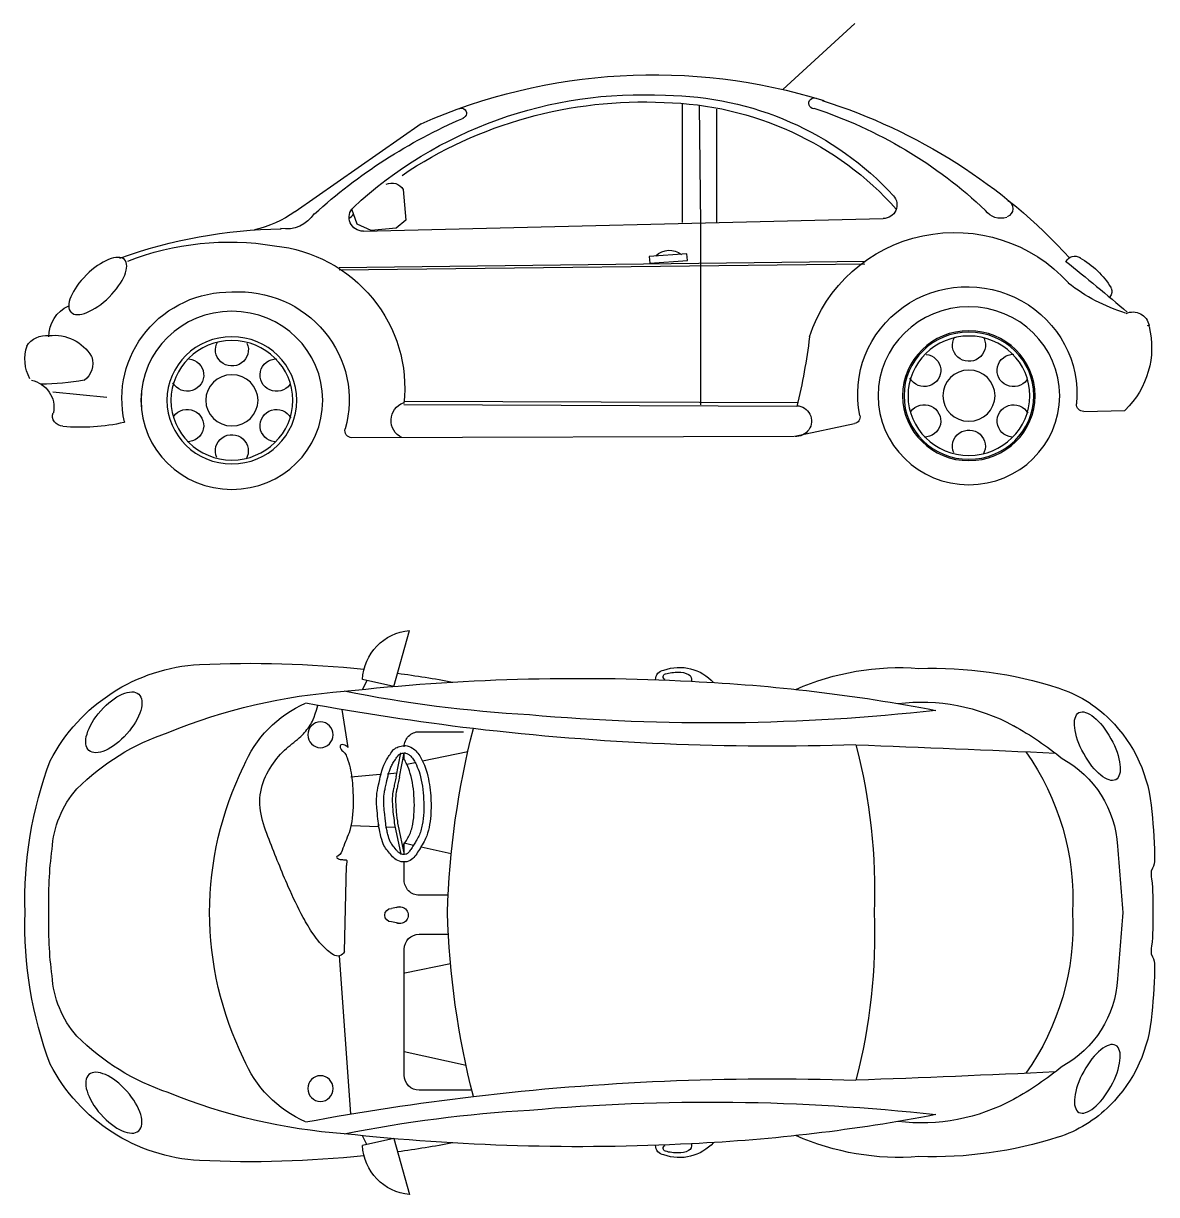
# Model space of a CAD drawing. Header units: millimetres. Extents: x 1343 to 64046, y 44602 to 77982.
# Drawn here: x 42824 to 46934, y 52396 to 56643 of the extents above; entities that cross this region are included whole.
import ezdxf

# ---------------------------------------------------------------- set-up
doc = ezdxf.new("R2010")
doc.units = ezdxf.units.MM
doc.set_wipeout_variables(frame=1)

# ---------------------------------------------------------------- blocks, each defined once
blk = doc.blocks.new('A$C3B6617EF')
blk.add_wipeout([(2790.5, 191.9), (3009, 238.4), (3024.8, 249.1), (3028.5, 267.8), (3020.5, 345.5), (3026.8, 414.2), (3041.4, 469.9), (3047.9, 487.5), (3082, 553.6), (3130.7, 614.6), (3164.4, 645.4), (3213.1, 679.2), (3266.8, 705.7), (3322.7, 723.7), (3396.6, 735), (3457.3, 733.1), (3526.5, 720.3), (3592.4, 695.6), (3680.8, 637.9), (3734.1, 581.9), (3761.3, 542.1), (3787.1, 490.3), (3799.1, 456.7), (3810.6, 407.5), (3813.6, 384.5), (3815.4, 359.8), (3815.3, 328.2), (3813.9, 308), (3814.8, 301.5), (3820.9, 290.8), (3834.4, 283.5), (3852.9, 283.3), (3888.8, 284.2), (3969.6, 286.2), (3989, 286.7), (4028.4, 331.7), (4050.2, 367.4), (4055.4, 377.7), (4066, 402.5), (4074.4, 427.8), (4084.6, 480), (4086.5, 514.5), (4085.3, 542.8), (4077.1, 591.2), (4077.1, 595), (4073, 608.6), (4067.9, 617.5), (4058.6, 628.1), (4045.8, 636.9), (4031.5, 642), (4018.3, 643.5), (3998.2, 642.6), (3933.8, 697.2), (3938.3, 702.6), (3940.6, 706.7), (3942.1, 710.9), (3942.6, 713.6), (3942.9, 717.3), (3942.5, 721.6), (3939.6, 729.9), (3939.6, 731.3), (3926, 751.7), (3909.2, 772.8), (3904.5, 778.1), (3893.1, 789.8), (3878.8, 803.1), (3868.8, 811.5), (3827, 840.8), (3820.9, 843.7), (3814.9, 845.3), (3808.6, 845.8), (3801.8, 845.2), (3795.4, 843.3), (3788.9, 840), (3723.4, 908.2), (3699.3, 931.7), (3675.4, 954.4), (3654, 974), (3627.8, 997.3), (3585.4, 1033.3), (3564.9, 1047.8), (3378.5, 1183.6), (3167.1, 1301.1), (3042.8, 1356), (2891.5, 1410.3), (2785.2, 1441.5), (2748.3, 1450.3), (2645, 1471.3), (2599.5, 1478.9), (2425.1, 1498.4), (2300.9, 1503.3), (2190.6, 1501.6), (2009.9, 1486), (1920.3, 1472.3), (1794.2, 1446.3), (1711.4, 1424.7), (1636.8, 1402.1), (1572, 1379.6), (1437.6, 1326.2), (1240.6, 1188.8), (1076.6, 1074.4), (994.8, 1017.3), (953.2, 989.6), (908.8, 966.8), (832.3, 940.9), (799.1, 938.6), (727.7, 931), (641.7, 918), (539.5, 896.9), (376.5, 849.9), (348.3, 840.1), (338.9, 841.3), (322.5, 839.6), (302.6, 833.3), (281, 822.7), (246.9, 799.2), (224, 778.9), (200.8, 753.5), (184.5, 731.6), (168.4, 702.7), (161.6, 683.8), (159, 665.4), (138.9, 654.2), (113.1, 630.3), (95.1, 599.4), (88.9, 578.7), (86.5, 557.8), (68.8, 558), (41.2, 550.4), (22.3, 537.9), (8.1, 520.6), (0, 472.3), (1.5, 451.3), (5.2, 433.3), (11.3, 415.6), (18, 401.5), (23.7, 395.9), (59.1, 381.3), (74.6, 369), (87.9, 353.4), (98, 334.8), (104.1, 313.5), (105.6, 296.6), (103.9, 278.2), (102.5, 278), (100.3, 265.8), (102.1, 254.6), (110.9, 240.4), (122, 233), (137, 228.3), (249.2, 226.8), (359.3, 242.6), (361.6, 243.7), (361.3, 245.1), (352.8, 300.4), (352, 314), (352.3, 351.3), (355.6, 384.5), (362, 417.7), (371.7, 451.5), (400.2, 515.7), (436.6, 569.4), (492, 625.3), (549.2, 664.6), (610.3, 692.5), (673.5, 709.5), (745.7, 716), (826.8, 713.7), (905.4, 695.8), (972, 666.7), (1030.9, 627.1), (1085.1, 573.9), (1132.7, 502.7), (1157.6, 443.3), (1173.8, 368.7), (1175, 293.7), (1161, 217), (1160.6, 212.6), (1160.8, 209), (1162.5, 202.9), (1165.7, 197.6), (1170.8, 192.6), (1176.9, 189.3), (1182.5, 187.8), (1186.1, 187.6), (1988.3, 189.7)])
for p, q in [((2748.3, 1450.3), (3010.3, 1689.7)), ((2385.1, 968.4), (2385.1, 1399.7)), ((2445.2, 1393.3), (2450.7, 961.9)), ((2510.1, 968.4), (2510.1, 1378.8)), ((1437.6, 1326.2), (979.6, 1006.8)), ((1372.1, 1087.9), (1381.6, 976.4)), ((1204.9, 961.6), (1186, 1016.2)), ((1227.9, 936.5), (3113.1, 982)), ((1256, 939.3), (1204.9, 961.6)), ((1346.9, 947.7), (1256, 939.3)), ((1381.6, 976.4), (1346.9, 947.7)), ((2450.8, 966.2), (2450.7, 306.3)), ((2401.3, 853.7), (2264.4, 844.9)), ((2402.9, 829.6), (2401.3, 853.7)), ((1139.9, 805), (3046, 827.4)), ((1139.9, 795.8), (3046, 818.2)), ((2264.4, 844.9), (2266, 820.8)), ((2266, 820.8), (2402.9, 829.6)), ((101.5, 354.1), (297.6, 334.4)), ((2799.6, 300.7), (1374.6, 306.3)), ((2803, 313.7), (1376.8, 319.3)), ((3840.1, 283), (3989, 286.7)), ((3009, 238.4), (2792.1, 191.8)), ((2790.5, 191.9), (1186.1, 187.6))]:
    blk.add_line(p, q)
at = {"extrusion": (0, 0, -1)}
for centre, major_axis, ratio, start_param, end_param in [((2279.8, -506.3), (2051.2, 0), 0.979816, 4.289246, 5.018114), ((2237.2, -57.2), (1519.3, 0), 0.979816, 3.952987, 4.768964), ((2241.4, -104.7), (-1540.8, 0), 0.979816, 0.96791, 1.620842), ((2291.7, 274.1), (-1152.6, 0), 0.979816, 1.594003, 2.42434), ((2314.7, 326.8), (-1125, 0), 0.979816, 1.578345, 2.407685), ((2862.9, 1400.2), (20.1, 0), 0.979816, 1.654136, 5.096888), ((2262.2, -503.6), (-2052.1, 0), 0.979816, 1.882472, 2.410695), ((1582.5, 1364.1), (19, 0), 0.979816, 4.120518, 7.544177), ((2341.2, -143), (-1641.3, 0), 0.979816, 1.893208, 2.34069), ((2360.1, -380), (-1922.6, 0), 0.979816, 0.82153, 1.159176), ((1330.3, 1063.2), (-48.8, 0), 0.979816, 1.147341, 2.598531), ((3111.8, 1031.9), (-51, 0), 0.979816, 2.416257, 4.687756), ((1226.6, 986.4), (51, 0), 0.979816, 1.546163, 3.946345), ((3549.1, 1018.4), (33.9, 0), 0.979816, -1.085237, 1.145864), ((726.9, 1359.7), (440.3, 0), 0.979816, 0.960567, 1.329096), ((948.2, 1059.8), (117.8, 0), 0.979816, 0.538872, 1.753237), ((2211.6, -42.7), (-1471.9, 0), 0.979816, 0.790102, 0.80588), ((3540, 1050.6), (68.9, 0), 0.979816, 1.257664, 2.526951), ((953.3, -778.8), (1759.5, 0), 0.979816, 4.358948, 4.698903), ((740.3, -67.7), (984.7, 0), 0.979816, 4.330031, 4.880685), ((264.2, 737.7), (97.2, 95.1), 0.423271, -0.010516, 6.272669), ((2337.9, 799.8), (69, 0), 0.979816, 3.913057, 5.399926), ((-2264.1, -6397.2), (9531, 0), 0.979816, -0.884624, -0.853899), ((3808.6, 810.8), (35.8, 0), 0.979816, 3.591865, 5.253173), ((3670.3, 572.9), (-314.1, 0), 0.979816, 2.090452, 2.600939), ((4190.8, 1250.7), (654.7, 0), 0.979816, 1.879076, 2.240798), ((3916.2, 717.3), (26.7, 0), 0.979816, -0.501935, 0.785961), ((209.6, 555.6), (123, 0), 0.979816, 3.118392, 4.288367), ((4018.3, 584.9), (-59.8, 0), 0.979816, 1.149231, 2.960667), ((4074.9, 595.1), (2.23, 0), 0.979816, -0.180925, 3.322518), ((76.9, 478.1), (-81.9, 0), 0.979816, 0.537546, 1.697822), ((106.4, 406.7), (-155.3, 0), 0.979816, 1.447176, 2.621112), ((480.7, 835), (-2382.5, 0), 0.979816, 3.262779, 3.37256), ((3758.3, 514.5), (328.2, 0), 0.979816, -0.240691, 0.783809), ((153.9, 472.3), (-153.9, 0), 0.979816, -0.488441, 0.326572), ((168, 456.9), (-78.6, 0), 0.979816, 2.822343, 4.076098), ((1.8, 296.6), (103.7, 0), 0.979816, -1.358298, 0.18156), ((38.9, 1363), (1002.1, 0), 0.979816, 1.394546, 1.5514), ((1398.2, 250.1), (70.4, 0), 0.979816, 2.025698, 4.345215), ((2795.8, 247.7), (-57.2, 0), 0.979816, 1.632809, 4.77637), ((3839.4, 308), (25.5, 0), 0.979816, 1.545182, 3.23218), ((137, 265.8), (36.7, 0), 0.979816, 1.562554, 3.488146), ((3003.5, 262.9), (25.5, 0), 0.979816, -0.20067, 1.354941), ((3989, 289.2), (1.79, 1.79), 1, 1.559012, 2.330052), ((137.3, 229.4), (0.265, 0.265), 1, -0.79381, 2.364606), ((203.3, 907.8), (696.5, 0), 0.979816, 1.344955, 1.664605), ((358.7, 245.1), (-2.55, 0), 0.979816, 2.921309, 4.486548), ((1186.1, 212.6), (-25.5, 0), 0.979816, 4.709674, 6.582805)]:
    blk.add_ellipse(centre, major_axis=major_axis, ratio=ratio, start_param=start_param, end_param=end_param, dxfattribs=at)
for points in [[(750.7, 645.9), (798.7, 642.4), (831.7, 636), (869.9, 624), (907.8, 606.8), (942.7, 585.4), (965.5, 567.8), (1013, 518.3), (1041.7, 474.4), (1056, 444.4), (1064.6, 420.9), (1078.3, 357.2), (1080.1, 323.1), (1074.6, 264.5), (1064.5, 224.8), (1046.1, 180.3), (1017.7, 134), (994.1, 105.5), (969.7, 82), (934.6, 55.3), (914.6, 43.1), (861.4, 19), (797.8, 3.6), (750.7, 0.3), (692, 5.4), (654.9, 14.2), (614.8, 29), (577.4, 48.6), (550.2, 66.9), (516.1, 96.4), (488.1, 128.2), (472.3, 150.4), (449.5, 192.1), (434.6, 232.2), (426.2, 267), (421.2, 323.1), (423.5, 360.5), (428.9, 392.5), (444.1, 441.2), (466.7, 486.7), (490.3, 520.8), (516.1, 549.7), (556.7, 583.9), (605.1, 612.7), (639.8, 627), (673.1, 636.8), (731.3, 645.3)], [(3423.8, 662.7), (3471.8, 659.2), (3504.8, 652.8), (3543, 640.8), (3580.9, 623.6), (3615.8, 602.2), (3638.6, 584.6), (3686.2, 535.1), (3714.8, 491.2), (3729.1, 461.2), (3737.8, 437.7), (3751.4, 374), (3753.3, 339.9), (3747.8, 281.3), (3737.6, 241.6), (3719.3, 197.1), (3690.8, 150.8), (3667.2, 122.4), (3642.8, 98.8), (3607.7, 72.1), (3587.7, 59.9), (3534.5, 35.9), (3470.9, 20.4), (3423.8, 17.1), (3365.2, 22.2), (3328, 31), (3288, 45.8), (3250.5, 65.4), (3223.4, 83.7), (3189.3, 113.2), (3161.2, 145), (3145.5, 167.2), (3122.7, 209), (3107.7, 249), (3099.4, 283.8), (3094.4, 339.9), (3096.6, 377.3), (3102.1, 409.3), (3117.2, 458), (3139.8, 503.5), (3163.4, 537.6), (3189.2, 566.5), (3229.8, 600.8), (3278.3, 629.5), (3313, 643.9), (3346.2, 653.6), (3404.4, 662.1)]]:
    blk.add_wipeout(points)
for centre, major_axis, start_param, end_param in [((3371.4, 391.9), (550.8, 0), 3.444423, 5.560159), ((848.9, 368.3), (-528.8, 0), 1.677521, 3.250631), ((776.2, 324.8), (400.1, 0), 4.6486, 6.553885), ((3418.1, 345.5), (397.6, 0), 2.940922, 6.373773), ((745.7, 330), (-394, 0), -0.220283, 1.58343), ((3424, 523.1), (-59.8, 0), 2.722816, 6.819381), ((750.8, 506.3), (-59.8, 0), 2.722816, 6.819381), ((588.8, 414.8), (59.8, 0), -1.465974, 2.630591), ((912.7, 414.5), (-59.8, 0), 3.770013, 7.866579), ((3262, 431.6), (59.8, 0), -1.465974, 2.630591), ((3585.8, 431.4), (-59.8, 0), 3.770013, 7.866579), ((3423.8, 339.9), (94.7, 0), 3.141593, 9.424778), ((750.7, 323.1), (94.7, 0), 3.141593, 9.424778), ((3261.8, 248.4), (-59.8, 0), 0.628421, 4.724986), ((3585.7, 248.1), (59.8, 0), 1.675618, 5.772184), ((588.7, 231.6), (-59.8, 0), 0.628421, 4.724986), ((912.5, 231.3), (59.8, 0), 1.675618, 5.772184), ((3423.7, 156.7), (-59.8, 0), -0.418777, 3.677789), ((750.5, 139.9), (-59.8, 0), -0.418777, 3.677789)]:
    blk.add_ellipse(centre, major_axis=major_axis, ratio=0.979816, start_param=start_param, end_param=end_param, dxfattribs=at)
for centre, major_axis in [((750.7, 323.1), (-329.7, 0)), ((3423.8, 339.9), (-329.4, 0)), ((750.7, 323.1), (-235.4, 0)), ((3423.8, 339.9), (-240.4, 0)), ((3423.8, 339.9), (-235.4, 0)), ((3423.8, 339.9), (-220.9, 0)), ((750.7, 323.1), (-220.9, 0))]:
    blk.add_ellipse(centre, major_axis=major_axis, ratio=0.979816, dxfattribs=at)
blk = doc.blocks.new('newbp')
at = {"linetype": 'Continuous'}
for p, q in [((-0.912, 0.7498), (-0.8596, 0.9362)), ((-0.912, 0.7498), (-1.0167, 0.7728)), ((-1.0025, 0.7697), (-1.0163, 0.74)), ((-0.6521, 0.5886), (-0.8275, 0.5886)), ((-0.8775, 0.5386), (-0.8775, 0.1188)), ((-0.8775, 0.4593), (-0.6715, 0.5051)), ((-0.8757, 0.1981), (-0.7234, 0.1664)), ((-0.8275, 0.0688), (-0.7305, 0.0688)), ((-0.8921, 0.0336), (-0.9202, 0.028)), ((-0.8921, -0.0225), (-0.9202, -0.0169)), ((-0.9102, -0.297), (-0.8885, -0.1972)), ((-0.8992, -0.296), (-0.8775, -0.1963)), ((-0.8775, -0.2349), (-0.8466, -0.2281)), ((-0.8215, -0.2225), (-0.7208, -0.2001)), ((-0.9042, -0.4557), (-0.8885, -0.5356)), ((-0.8931, -0.4548), (-0.8775, -0.5347)), ((-0.8688, -0.4975), (-0.8412, -0.5032)), ((-0.8167, -0.5084), (-0.6653, -0.5399)), ((-1.064, -0.5534), (-1.0839, -0.6792)), ((-0.912, -0.7565), (-1.0167, -0.7795)), ((-1.0025, -0.7763), (-1.0163, -0.7466)), ((-0.912, -0.7565), (-0.8596, -0.9428))]:
    blk.add_line(p, q, dxfattribs=at)
for p, q in [((-1.0551, 0.6676), (-1.0928, 0.1407)), ((-1.0771, 0.127), (-1.0704, -0.1598)), ((-0.9627, -0.2885), (-1.0539, -0.2926)), ((-0.9078, -0.286), (-0.9386, -0.2874)), ((-0.9577, -0.4626), (-1.055, -0.4546)), ((-0.9019, -0.4671), (-0.933, -0.4646))]:
    blk.add_line(p, q)
for points in [[(-0.7313, -0.0608), (-0.8275, -0.0608, 0.414214), (-0.8775, -0.1108), (-0.8775, -0.1718)], [(-0.8775, -0.5556, 0.414214), (-0.8275, -0.6056), (-0.6801, -0.6056)]]:
    blk.add_lwpolyline(points, format="xyb", dxfattribs=at)
for points in [[(-0.8775, -0.1963), (-0.8775, -0.2349)], [(-0.8775, -0.5132), (-0.8775, -0.5347)]]:
    blk.add_lwpolyline(points, dxfattribs=at)
for centre, radius, start, end in [((-0.8451, 0.765), 0.1717, 94.8358, 177.4105), ((-1.5275, 0.2271), 0.5965, 93.1042, 152.5294), ((-1.3907, -2.8479), 3.6746, 84.0793, 92.6383), ((-1.3907, -2.8479), 3.6746, 79.4187, 82.3204), ((-0.0082, 0.7726), 0.0318, 97.347, 181.047), ((-0.0046, 0.7821), 0.0102, 105.925, 249.0437), ((0.0392, 0.6593), 0.1537, 42.3185, 109.578), ((0.029, 0.6645), 0.1324, 87.1047, 105.925), ((0.0399, 0.7308), 0.0661, 63.2181, 93.6483), ((0.0609, 0.7729), 0.0191, 341.3047, 62.6447), ((0.7711, -0.0389), 0.8513, 85.5476, 113.8305), ((0.8797, -0.5761), 1.3866, 72.3333, 91.7581), ((-0.2954, -6.3359), 7.1125, 86.98264, 96.31375), ((-0.1867, -4.9427), 5.7156, 79.1065, 87.3355), ((1.1721, 0.3418), 0.4233, 44.6346, 72.3333), ((-0.9432, -1.1669), 1.9051, 94.045, 112.2344), ((-0.2062, 5.1113), 4.4637, 258.7428, 266.7414), ((-1.0488, 0.3333), 0.3935, 113.5432, 157.7315), ((0.4339, 9.6009), 9.0565, 259.56802, 263.14618), ((0.1417, 7.3756), 6.7477, 264.88453, 276.39626), ((0.8451, 0.0556), 0.6418, 61.3785, 96.9532), ((1.138, 0.3017), 0.4758, 3.7909, 45.1844), ((-1.4163, -0.1446), 0.7814, 108.4873, 134.9605), ((-0.8275, 0.5386), 0.05, 90, 180), ((2.0433, -0.084), 2.7781, 165.5534, 178.3371), ((0.3473, 9.0377), 8.487, 263.27314, 271.89151), ((0.666, -0.2725), 1.0156, 50.3417, 61.3785), ((-1.2672, 0.0671), 1.9565, 357.937, 14.4502), ((-1.5754, -60.4002), 60.9953, 87.306076, 87.930416), ((0.5026, 0.0407), 0.8476, 357.0193, 35.4395), ((1.1447, 0.1976), 0.3549, 3.2978, 61.4623), ((-0.8251, 0.0379), 1.3163, 159.343, 181.797), ((-0.4263, -0.0027), 1.0995, 153.8158, 180.034), ((-1.7135, 0.1862), 0.3382, 138.9346, 176.4235), ((0.1972, 0.1661), 1.4253, 0.0094, 6.7284), ((-0.688, 0.035), 1.3739, 172.7936, 181.5977), ((-12.5188, -0.9903), 14.0697, 4.02259, 4.92676), ((1.5301, 0.1823), 0.0938, 331.033, 350.1956), ((-0.8275, 0.1188), 0.05, 180, 270), ((2.0842, 0.13), 0.4721, 179.1597, 182.63), ((0.7778, 0.0224), 0.8392, 358.2457, 5.8814), ((-0.9202, 0.0055), 0.0224, 90, 270), ((-0.8921, 0.0055), 0.0281, 247.3801, 112.6199), ((-0.8251, -0.0446), 1.3163, 178.203, 200.657), ((-0.688, -0.0416), 1.3739, 178.4023, 187.2064), ((-0.4263, -0.004), 1.0995, 179.966, 206.1842), ((2.0433, 0.0773), 2.7781, 181.6629, 194.4466), ((-1.2672, -0.0738), 1.9565, 345.5498, 2.063), ((0.5026, -0.0474), 0.8476, 324.5605, 2.9807), ((-12.5188, 0.9836), 14.0697, 355.07324, 355.97741), ((0.7778, -0.029), 0.8392, 354.1186, 1.7543), ((2.0842, -0.1367), 0.4721, 177.37, 180.8403), ((1.5301, -0.189), 0.0938, 9.8044, 28.967), ((0.1972, -0.1728), 1.4253, 353.2716, 359.9906), ((-1.7135, -0.1929), 0.3382, 183.5765, 221.0654), ((1.1447, -0.2043), 0.3549, 298.5377, 356.7022), ((1.138, -0.3084), 0.4758, 314.8156, 356.2091), ((-1.4163, 0.1379), 0.7814, 225.0395, 251.5127), ((-1.0488, -0.34), 0.3935, 202.2685, 246.4568), ((-1.5275, -0.2338), 0.5965, 207.4706, 266.8958), ((-1.5754, 60.3936), 60.9953, 272.069584, 272.693924), ((0.666, 0.2658), 1.0156, 298.6215, 309.6583), ((0.3473, -9.0444), 8.487, 88.10849, 96.72686), ((-0.9432, 1.1602), 1.9051, 247.7656, 265.955), ((0.4339, -9.6076), 9.0565, 96.85382, 100.43198), ((-0.2062, -5.118), 4.4637, 93.2586, 101.2572), ((0.1417, -7.3823), 6.7477, 83.60374, 95.11547), ((0.8451, -0.0623), 0.6418, 263.0468, 298.6215), ((1.1721, -0.3484), 0.4233, 287.6667, 315.3654), ((-0.1867, 4.936), 5.7156, 272.6645, 280.8935), ((-0.2954, 6.3292), 7.1125, 263.68625, 273.01736), ((-0.8451, -0.7717), 0.1717, 182.5895, 265.1642), ((-1.3907, 2.8412), 3.6746, 277.6796, 280.5813), ((-0.0082, -0.7793), 0.0318, 178.953, 262.653), ((-0.0046, -0.7888), 0.0102, 110.9563, 254.075), ((0.0392, -0.666), 0.1537, 250.422, 317.6815), ((0.0609, -0.7795), 0.0191, 297.3553, 18.6953), ((0.7711, 0.0322), 0.8513, 246.1695, 274.4524), ((0.8797, 0.5694), 1.3866, 268.2419, 287.6667), ((-1.3907, 2.8412), 3.6746, 267.3617, 275.9207), ((0.029, -0.6712), 0.1324, 254.075, 272.8953), ((0.0399, -0.7375), 0.0661, 266.3517, 296.7819)]:
    blk.add_arc(centre, radius, start, end, dxfattribs=at)
for centre, major_axis, ratio in [((-1.845, 0.6302), (-0.083, -0.0937), 0.463754), ((1.4316, 0.5507), (-0.0614, 0.1116), 0.405921)]:
    blk.add_ellipse(centre, major_axis=major_axis, ratio=ratio, dxfattribs=at)
for centre in [(-1.1568, 0.583), (-1.1568, -0.5953)]:
    blk.add_ellipse(centre, major_axis=(0, 0.0429), ratio=0.983266, start_param=4.712389, end_param=10.995574)
at = {"linetype": 'Continuous', "extrusion": (0, 0, -1)}
for centre, major_axis, ratio in [((1.4316, -0.5574), (-0.0614, -0.1116), 0.405921), ((-1.845, -0.6369), (-0.083, 0.0937), 0.463754)]:
    blk.add_ellipse(centre, major_axis=major_axis, ratio=ratio, dxfattribs=at)
for points, knots in [([(-1.0771, 0.127), (-1.0797, 0.1335), (-1.1001, 0.1499), (-1.1441, 0.1155), (-1.1802, 0.0724), (-1.223, -0.0012), (-1.2727, -0.1052), (-1.3177, -0.221), (-1.3596, -0.3282), (-1.3602, -0.4178), (-1.3229, -0.4926), (-1.275, -0.5496), (-1.2231, -0.5849), (-1.1934, -0.6221), (-1.1784, -0.6469), (-1.165, -0.6933)], [0, 0, 0, 0, 0.527288, 1.647451, 3.487558, 5.099073, 7.968657, 12.238313, 14.475187, 16.613757, 18.744202, 20.639343, 22.223389, 23.452731, 24.286529, 24.286529, 24.286529, 24.286529]), ([(-1.064, -0.5534), (-1.0679, -0.5559), (-1.0742, -0.5611), (-1.0901, -0.5646), (-1.0912, -0.5553), (-1.09, -0.5491), (-1.0842, -0.542), (-1.0742, -0.5338), (-1.0653, -0.5134), (-1.0542, -0.4747), (-1.0469, -0.4066), (-1.0471, -0.3364), (-1.0586, -0.2686), (-1.0802, -0.2283), (-1.0882, -0.1952), (-1.1048, -0.1883), (-1.0993, -0.1829), (-1.093, -0.1798), (-1.0844, -0.1806), (-1.0773, -0.1782), (-1.0651, -0.1809), (-1.0703, -0.1661), (-1.0704, -0.1598)], [0, 0, 0, 0, 0.0138597, 0.0278304, 0.0329137, 0.0379971, 0.0465756, 0.0592704, 0.0762214, 0.1105991, 0.1789801, 0.2766959, 0.3173629, 0.3800771, 0.4110544, 0.4160421, 0.4210284, 0.4277212, 0.4387433, 0.4448131, 0.4508005, 0.4694463, 0.4694463, 0.4694463, 0.4694463]), ([(-0.9631, -0.2946), (-0.9654, -0.3079), (-0.9537, -0.2352), (-0.9368, -0.215), (-0.9111, -0.1793), (-0.8818, -0.1698), (-0.8502, -0.1756), (-0.8292, -0.2111), (-0.7987, -0.2569), (-0.7876, -0.3223), (-0.7881, -0.3953), (-0.7975, -0.4619), (-0.8183, -0.5167), (-0.844, -0.5504), (-0.8719, -0.5614), (-0.8924, -0.5568), (-0.911, -0.5502), (-0.9253, -0.5292), (-0.9503, -0.4936), (-0.9653, -0.4137), (-0.9745, -0.3822), (-0.9608, -0.2819), (-0.9631, -0.2946)], [0, 0, 0, 0, 0.03969, 0.089634, 0.13125, 0.1542862, 0.1797268, 0.2207266, 0.2680991, 0.3447665, 0.4095645, 0.4843001, 0.541515, 0.5817687, 0.6060665, 0.6262474, 0.6436722, 0.6634686, 0.6988791, 0.7758465, 0.8696394, 0.907731, 0.907731, 0.907731, 0.907731]), ([(-0.9384, -0.2925), (-0.9377, -0.2887), (-0.9368, -0.2841), (-0.9347, -0.2738), (-0.9335, -0.2682), (-0.9298, -0.2529), (-0.9276, -0.2465), (-0.9235, -0.2374), (-0.9217, -0.2346), (-0.9175, -0.2289), (-0.9161, -0.227), (-0.9102, -0.2192), (-0.9058, -0.2133), (-0.899, -0.2058), (-0.8965, -0.2034), (-0.8921, -0.2001), (-0.8904, -0.199), (-0.8864, -0.1974), (-0.8844, -0.1968), (-0.8788, -0.196), (-0.8749, -0.1963), (-0.8707, -0.1975), (-0.8697, -0.198), (-0.8672, -0.1993), (-0.8654, -0.2008), (-0.8609, -0.2059), (-0.8583, -0.2094), (-0.8529, -0.2178), (-0.8498, -0.2229), (-0.8439, -0.2322), (-0.8411, -0.2367), (-0.835, -0.2469), (-0.8318, -0.2526), (-0.8265, -0.2638), (-0.8243, -0.2697), (-0.8204, -0.2821), (-0.8189, -0.2887), (-0.815, -0.309), (-0.8135, -0.3234), (-0.8121, -0.3521), (-0.8121, -0.3664), (-0.8143, -0.4095), (-0.8181, -0.4383), (-0.8289, -0.4756), (-0.8327, -0.4857), (-0.8398, -0.5008), (-0.8427, -0.5061), (-0.8488, -0.5159), (-0.852, -0.5203), (-0.8583, -0.5269), (-0.8612, -0.5293), (-0.8674, -0.5331), (-0.8707, -0.5342), (-0.8744, -0.5349), (-0.8754, -0.5349), (-0.8786, -0.5346), (-0.8806, -0.5343), (-0.8854, -0.5331), (-0.8883, -0.5322), (-0.8924, -0.5308), (-0.8938, -0.5301), (-0.895, -0.5294), (-0.8951, -0.5293), (-0.8959, -0.5285), (-0.8966, -0.5279), (-0.8985, -0.5255), (-0.9001, -0.5233), (-0.9036, -0.5183), (-0.9052, -0.5158), (-0.9083, -0.5113), (-0.9098, -0.5091), (-0.914, -0.5026), (-0.9165, -0.4985), (-0.9208, -0.4902), (-0.9227, -0.4859), (-0.9263, -0.4765), (-0.928, -0.4715), (-0.9325, -0.456), (-0.9349, -0.4453), (-0.9384, -0.4291), (-0.9396, -0.4231), (-0.9419, -0.4127), (-0.9428, -0.4081), (-0.9451, -0.3951), (-0.946, -0.387), (-0.9457, -0.3688), (-0.9455, -0.3631), (-0.9446, -0.3511), (-0.9441, -0.3452), (-0.9422, -0.3256), (-0.9401, -0.309), (-0.9388, -0.298), (-0.9387, -0.2965), (-0.9385, -0.2945), (-0.9384, -0.294), (-0.9384, -0.293), (-0.9384, -0.2928), (-0.9384, -0.2925)], [0.497033, 0.497033, 0.497033, 0.497033, 0.723444, 0.723444, 0.974636, 0.974636, 1.50964, 1.50964, 2.044645, 2.044645, 2.271061, 2.271061, 2.862376, 2.862376, 3.217654, 3.217654, 3.537253, 3.537253, 3.856852, 3.856852, 4.368613, 4.368613, 4.584627, 4.584627, 4.99269, 4.99269, 5.400753, 5.400753, 5.808816, 5.808816, 6.216879, 6.216879, 6.778716, 6.778716, 7.350371, 7.350371, 7.922025, 7.922025, 9.065335, 9.065335, 10.208644, 10.208644, 12.495263, 12.495263, 13.409896, 13.409896, 13.929088, 13.929088, 14.44828, 14.44828, 14.909885, 14.909885, 15.371489, 15.371489, 15.62524, 15.62524, 15.87899, 15.87899, 16.120875, 16.120875, 16.36276, 16.36276, 16.51635, 16.51635, 16.669941, 16.669941, 16.921521, 16.921521, 17.136676, 17.136676, 17.351831, 17.351831, 17.782142, 17.782142, 18.204974, 18.204974, 18.627807, 18.627807, 19.473473, 19.473473, 19.978923, 19.978923, 20.484372, 20.484372, 21.475119, 21.475119, 21.859144, 21.859144, 22.162884, 22.162884, 22.770362, 22.770362, 22.900493, 22.900493, 22.951221, 22.951221, 22.964298, 22.964298, 22.964298, 22.964298]), ([(-0.8831, -0.2221), (-0.8815, -0.2246), (-0.88, -0.2271), (-0.8755, -0.2342), (-0.8727, -0.2386), (-0.8665, -0.2489), (-0.8634, -0.2546), (-0.8581, -0.2658), (-0.8559, -0.2716), (-0.852, -0.2841), (-0.8504, -0.2907), (-0.8465, -0.3109), (-0.8451, -0.3254), (-0.8436, -0.3541), (-0.8437, -0.3684), (-0.8458, -0.4115), (-0.8497, -0.4403), (-0.8605, -0.4775), (-0.8642, -0.4877), (-0.8713, -0.5027), (-0.8742, -0.5081), (-0.8784, -0.5148), (-0.8796, -0.5165), (-0.8807, -0.5181)], [5.596292, 5.596292, 5.596292, 5.596292, 5.808816, 5.808816, 6.216879, 6.216879, 6.778716, 6.778716, 7.350371, 7.350371, 7.922025, 7.922025, 9.065335, 9.065335, 10.208644, 10.208644, 12.495263, 12.495263, 13.409896, 13.409896, 13.929088, 13.929088, 14.118229, 14.118229, 14.118229, 14.118229]), ([(-0.9042, -0.4557), (-0.9058, -0.4491), (-0.9073, -0.4424), (-0.91, -0.43), (-0.9112, -0.424), (-0.9135, -0.4136), (-0.9144, -0.409), (-0.9167, -0.3961), (-0.9175, -0.3879), (-0.9173, -0.3697), (-0.917, -0.364), (-0.9162, -0.352), (-0.9157, -0.3461), (-0.9137, -0.3265), (-0.9117, -0.3099), (-0.9105, -0.2994), (-0.9103, -0.2981), (-0.9102, -0.297)], [18.939067, 18.939067, 18.939067, 18.939067, 19.473473, 19.473473, 19.978923, 19.978923, 20.484372, 20.484372, 21.475119, 21.475119, 21.859144, 21.859144, 22.162884, 22.162884, 22.770362, 22.770362, 22.871566, 22.871566, 22.871566, 22.871566]), ([(-0.8931, -0.4548), (-0.8948, -0.4482), (-0.8963, -0.4415), (-0.8989, -0.4291), (-0.9002, -0.4231), (-0.9024, -0.4127), (-0.9034, -0.4081), (-0.9056, -0.3951), (-0.9065, -0.387), (-0.9062, -0.3688), (-0.906, -0.3631), (-0.9052, -0.3511), (-0.9047, -0.3452), (-0.9027, -0.3256), (-0.9006, -0.309), (-0.8994, -0.2985), (-0.8993, -0.2972), (-0.8992, -0.296)], [18.939067, 18.939067, 18.939067, 18.939067, 19.473473, 19.473473, 19.978923, 19.978923, 20.484372, 20.484372, 21.475119, 21.475119, 21.859144, 21.859144, 22.162884, 22.162884, 22.770362, 22.770362, 22.871566, 22.871566, 22.871566, 22.871566])]:
    blk.add_open_spline(points, degree=3, knots=knots)
blk = doc.blocks.new('A$C6FCA2B1D')
blk.add_wipeout([(2489.1, 1857.3), (2796.2, 1831.8), (2955.5, 1897.6), (3088.4, 1907.2), (3288.8, 1908.7), (3497.7, 1894.2), (3746.9, 1837.5), (3848, 1791.3), (3935, 1722.2), (4009.1, 1628.3), (4063.2, 1510.5), (4086, 1393.3), (4098, 1210.2), (4087.2, 1176.6), (4091, 1022.8), (4086.2, 870.1), (4097.5, 838), (4086.8, 656.5), (4063.2, 531.8), (4041.3, 476), (4011, 420.9), (3935, 323.3), (3848, 254.2), (3746.9, 208), (3582, 165.2), (3497.7, 151.3), (3288.8, 136.8), (3170.6, 134.7), (3087.2, 138.1), (3014.6, 147.9), (2938.7, 163.3), (2792.8, 215.2), (2499.4, 191.4), (2447.4, 150.5), (2383.4, 134.7), (2320.7, 142.6), (2295.7, 155.1), (2285.1, 182.1), (2009.6, 173.7), (1786.9, 176.9), (1551.8, 187.3), (1351.8, 155.1), (1395.4, 0), (1333.3, 16.9), (1276.2, 56.3), (1237.9, 113.4), (1231.9, 140.7), (931.8, 120.9), (817.2, 119.2), (633.1, 123.5), (501.8, 143.8), (373.6, 191.7), (260.3, 262.9), (204.5, 320), (167.8, 354), (91.6, 472.3), (19.4, 743), (0, 977.8), (0, 1067.7), (19.4, 1302.5), (92.1, 1573.2), (160.7, 1674.6), (259.8, 1780), (374.3, 1852.8), (499.1, 1900), (633.1, 1922), (817.2, 1926.3), (931.8, 1924.6), (1229.8, 1904.9), (1239.2, 1932.8), (1276.4, 1989), (1330.5, 2027.9), (1395.4, 2045.5), (1351.8, 1890.4), (1551.8, 1858.3), (2287.6, 1866.8), (2296, 1890.1), (2317.8, 1901.8), (2373.8, 1911.5), (2414.5, 1906.5), (2414.5, 1906.5)])
at = {"xscale": -1088.628099999994, "yscale": 1088.628099999994, "zscale": 1088.6281, "rotation": 180}
blk.add_blockref('newbp', (2331.1, 1019.1), dxfattribs=at)

msp = doc.modelspace()

# ---------------------------------------------------------------- block references
for name, p in [('A$C3B6617EF', (42829.5, 54953)), ('A$C6FCA2B1D', (42829.5, 52396.2))]:
    msp.add_blockref(name, p)

doc.saveas('drawing.dxf')
